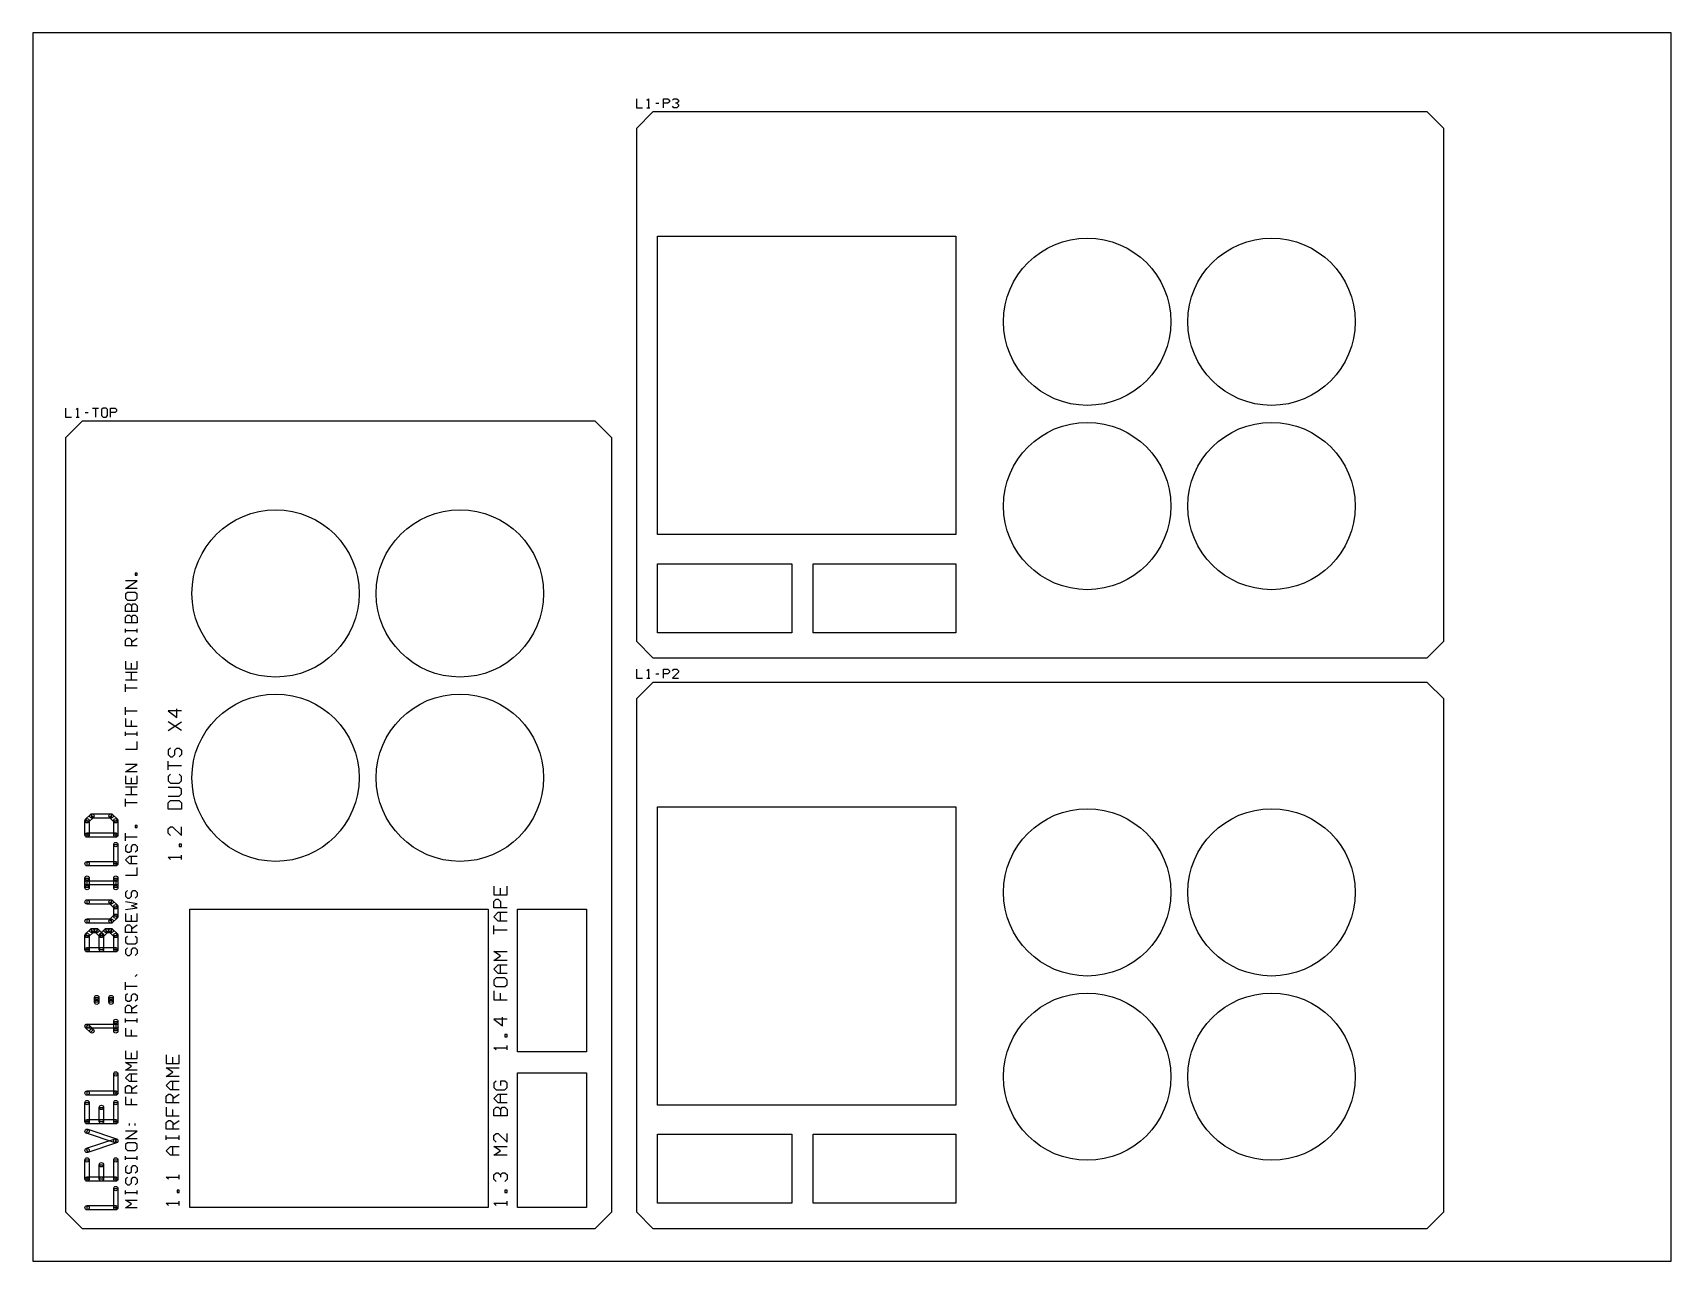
# Model space of a CAD drawing. Extents: x 0 to 400, y 0 to 300.
import ezdxf

# ---------------------------------------------------------------- set-up
doc = ezdxf.new("R2010")
doc.units = 0
for name, color, linetype in [('CUT', 1, 'CONTINUOUS'), ('ENGRAVE_VECTOR', 5, 'CONTINUOUS'), ('NOTES', 8, 'CONTINUOUS'), ('RASTER_ENGRAVE', 7, 'CONTINUOUS')]:
    doc.layers.add(name, color=color, linetype=linetype)

msp = doc.modelspace()

# ---------------------------------------------------------------- linework, layer by layer
at = {"layer": 'CUT'}
for points in [[(151.394, 147.35), (340.456, 147.35), (344.5, 151.394), (344.5, 276.656), (340.456, 280.7), (151.394, 280.7), (147.35, 276.656), (147.35, 151.394)], [(152.5, 250.35), (225.35, 250.35), (225.35, 177.5), (152.5, 177.5)], [(141.35, 12.044), (141.35, 201.106), (137.306, 205.15), (12.044, 205.15), (8, 201.106), (8, 12.044), (12.044, 8), (137.306, 8)], [(152.5, 170.35), (185.35, 170.35), (185.35, 153.5), (152.5, 153.5)], [(190.5, 170.35), (225.35, 170.35), (225.35, 153.5), (190.5, 153.5)], [(151.394, 8), (340.456, 8), (344.5, 12.044), (344.5, 137.306), (340.456, 141.35), (151.394, 141.35), (147.35, 137.306), (147.35, 12.044)], [(152.5, 111), (225.35, 111), (225.35, 38.15), (152.5, 38.15)], [(38.35, 13.15), (38.35, 86), (111.2, 86), (111.2, 13.15)], [(118.35, 51.15), (118.35, 86), (135.2, 86), (135.2, 51.15)], [(118.35, 13.15), (118.35, 46), (135.2, 46), (135.2, 13.15)], [(152.5, 31), (185.35, 31), (185.35, 14.15), (152.5, 14.15)], [(190.5, 31), (225.35, 31), (225.35, 14.15), (190.5, 14.15)]]:
    msp.add_lwpolyline(points, close=True, dxfattribs=at)
for centre in [(257.425, 229.425), (302.425, 229.425), (257.425, 184.425), (302.425, 184.425), (59.275, 163.075), (104.275, 163.075), (59.275, 118.075), (104.275, 118.075), (257.425, 90.075), (302.425, 90.075), (257.425, 45.075), (302.425, 45.075)]:
    msp.add_circle(centre, 20.425, dxfattribs=at)
at = {"layer": 'ENGRAVE_VECTOR'}
for points in [[(25.475, 167.542), (25.475, 168.008), (25.008, 168.008), (25.008, 167.542), (25.475, 167.542)], [(25.475, 164.275), (22.675, 164.275), (25.475, 166.142), (22.675, 166.142)], [(25.475, 161.942), (25.475, 162.875), (25.008, 163.342), (23.142, 163.342), (22.675, 162.875), (22.675, 161.942), (23.142, 161.475), (25.008, 161.475), (25.475, 161.942)], [(25.475, 158.675), (22.675, 158.675), (22.675, 160.075), (23.142, 160.542), (23.608, 160.542), (24.075, 160.075), (24.075, 158.675)], [(24.075, 160.075), (24.542, 160.542), (25.008, 160.542), (25.475, 160.075), (25.475, 158.675)], [(25.475, 155.875), (22.675, 155.875), (22.675, 157.275), (23.142, 157.742), (23.608, 157.742), (24.075, 157.275), (24.075, 155.875)], [(24.075, 157.275), (24.542, 157.742), (25.008, 157.742), (25.475, 157.275), (25.475, 155.875)], [(22.675, 153.542), (22.675, 154.475)], [(22.675, 154.008), (25.475, 154.008)], [(25.475, 150.275), (22.675, 150.275), (22.675, 151.675), (23.142, 152.142), (23.608, 152.142), (24.075, 151.675), (24.075, 150.275)], [(24.075, 151.208), (25.475, 152.142)], [(25.475, 153.542), (25.475, 154.475)], [(22.675, 146.542), (22.675, 144.675), (25.475, 144.675), (25.475, 146.542)], [(24.075, 144.675), (24.075, 146.075)], [(25.475, 143.742), (22.675, 143.742)], [(25.475, 141.875), (22.675, 141.875)], [(22.675, 139.075), (22.675, 140.942)], [(22.675, 140.008), (25.475, 140.008)], [(24.075, 141.875), (24.075, 143.742)], [(22.675, 133.475), (22.675, 135.342)], [(22.675, 134.408), (25.475, 134.408)], [(22.675, 132.542), (22.675, 130.675), (25.475, 130.675)], [(24.075, 130.675), (24.075, 132.075)], [(33.075, 134.375), (35.208, 132.775), (35.208, 134.908)], [(36.275, 134.375), (33.075, 134.375)], [(22.675, 128.342), (22.675, 129.275)], [(22.675, 128.808), (25.475, 128.808)], [(25.475, 128.342), (25.475, 129.275)], [(33.075, 129.575), (36.275, 131.708)], [(36.275, 129.575), (33.075, 131.708)], [(22.675, 125.075), (25.475, 125.075), (25.475, 126.942)], [(33.608, 125.308), (33.075, 124.775), (33.075, 123.708), (33.608, 123.175), (34.142, 123.175), (34.675, 123.708), (34.675, 124.775), (35.208, 125.308), (35.742, 125.308), (36.275, 124.775), (36.275, 123.708), (35.742, 123.175)], [(25.475, 119.475), (22.675, 119.475), (25.475, 121.342), (22.675, 121.342)], [(33.075, 119.975), (33.075, 122.108)], [(33.075, 121.042), (36.275, 121.042)], [(22.675, 118.542), (22.675, 116.675), (25.475, 116.675), (25.475, 118.542)], [(24.075, 116.675), (24.075, 118.075)], [(33.608, 118.908), (33.075, 118.375), (33.075, 117.308), (33.608, 116.775), (35.742, 116.775), (36.275, 117.308), (36.275, 118.375), (35.742, 118.908)], [(25.475, 115.742), (22.675, 115.742)], [(25.475, 113.875), (22.675, 113.875)], [(22.675, 111.075), (22.675, 112.942)], [(22.675, 112.008), (25.475, 112.008)], [(24.075, 113.875), (24.075, 115.742)], [(33.075, 113.575), (35.742, 113.575), (36.275, 114.108), (36.275, 115.175), (35.742, 115.708), (33.075, 115.708)], [(36.275, 110.375), (33.075, 110.375), (33.075, 111.975), (33.608, 112.508), (35.742, 112.508), (36.275, 111.975), (36.275, 110.375)], [(22.675, 102.675), (22.675, 104.542)], [(25.475, 105.942), (25.475, 106.408), (25.008, 106.408), (25.008, 105.942), (25.475, 105.942)], [(33.608, 103.975), (33.075, 104.508), (33.075, 105.575), (33.608, 106.108), (34.142, 106.108), (36.275, 103.975), (36.275, 106.108)], [(22.675, 103.608), (25.475, 103.608)], [(23.142, 101.742), (22.675, 101.275), (22.675, 100.342), (23.142, 99.875), (23.608, 99.875), (24.075, 100.342), (24.075, 101.275), (24.542, 101.742), (25.008, 101.742), (25.475, 101.275), (25.475, 100.342), (25.008, 99.875)], [(36.275, 101.308), (36.275, 101.842), (35.742, 101.842), (35.742, 101.308), (36.275, 101.308)], [(25.475, 97.075), (23.608, 97.075), (22.675, 98.008), (23.608, 98.942), (25.475, 98.942)], [(22.675, 94.275), (25.475, 94.275), (25.475, 96.142)], [(24.075, 97.075), (24.075, 98.942)], [(33.608, 98.108), (33.075, 98.642), (36.275, 98.642)], [(36.275, 98.108), (36.275, 99.175)], [(23.142, 90.542), (22.675, 90.075), (22.675, 89.142), (23.142, 88.675), (23.608, 88.675), (24.075, 89.142), (24.075, 90.075), (24.542, 90.542), (25.008, 90.542), (25.475, 90.075), (25.475, 89.142), (25.008, 88.675)], [(112.575, 91.608), (112.575, 89.475), (115.775, 89.475), (115.775, 91.608)], [(115.775, 86.275), (112.575, 86.275), (112.575, 87.875), (113.108, 88.408), (113.642, 88.408), (114.175, 87.875), (114.175, 86.275)], [(114.175, 89.475), (114.175, 91.075)], [(22.675, 85.875), (25.475, 86.342), (24.075, 86.808), (25.475, 87.275), (22.675, 87.742)], [(22.675, 84.942), (22.675, 83.075), (25.475, 83.075), (25.475, 84.942)], [(24.075, 83.075), (24.075, 84.475)], [(115.775, 83.075), (113.642, 83.075), (112.575, 84.142), (113.642, 85.208), (115.775, 85.208)], [(114.175, 83.075), (114.175, 85.208)], [(25.475, 80.275), (22.675, 80.275), (22.675, 81.675), (23.142, 82.142), (23.608, 82.142), (24.075, 81.675), (24.075, 80.275)], [(24.075, 81.208), (25.475, 82.142)], [(112.575, 79.875), (112.575, 82.008)], [(112.575, 80.942), (115.775, 80.942)], [(23.142, 79.342), (22.675, 78.875), (22.675, 77.942), (23.142, 77.475), (25.008, 77.475), (25.475, 77.942), (25.475, 78.875), (25.008, 79.342)], [(23.142, 76.542), (22.675, 76.075), (22.675, 75.142), (23.142, 74.675), (23.608, 74.675), (24.075, 75.142), (24.075, 76.075), (24.542, 76.542), (25.008, 76.542), (25.475, 76.075), (25.475, 75.142), (25.008, 74.675)], [(115.775, 73.475), (112.575, 73.475), (114.175, 74.542), (112.575, 75.608), (115.775, 75.608)], [(115.775, 70.275), (113.642, 70.275), (112.575, 71.342), (113.642, 72.408), (115.775, 72.408)], [(114.175, 70.275), (114.175, 72.408)], [(22.675, 66.275), (22.675, 68.142)], [(25.475, 70.008), (25.008, 69.542)], [(115.775, 67.608), (115.775, 68.675), (115.242, 69.208), (113.108, 69.208), (112.575, 68.675), (112.575, 67.608), (113.108, 67.075), (115.242, 67.075), (115.775, 67.608)], [(22.675, 67.208), (25.475, 67.208)], [(23.142, 65.342), (22.675, 64.875), (22.675, 63.942), (23.142, 63.475), (23.608, 63.475), (24.075, 63.942), (24.075, 64.875), (24.542, 65.342), (25.008, 65.342), (25.475, 64.875), (25.475, 63.942), (25.008, 63.475)], [(112.575, 66.008), (112.575, 63.875), (115.775, 63.875)], [(114.175, 63.875), (114.175, 65.475)], [(25.475, 60.675), (22.675, 60.675), (22.675, 62.075), (23.142, 62.542), (23.608, 62.542), (24.075, 62.075), (24.075, 60.675)], [(24.075, 61.608), (25.475, 62.542)], [(22.675, 58.342), (22.675, 59.275)], [(22.675, 58.808), (25.475, 58.808)], [(22.675, 56.942), (22.675, 55.075), (25.475, 55.075)], [(24.075, 55.075), (24.075, 56.475)], [(25.475, 58.342), (25.475, 59.275)], [(112.575, 59.075), (114.708, 57.475), (114.708, 59.608)], [(115.775, 59.075), (112.575, 59.075)], [(113.108, 51.608), (112.575, 52.142), (115.775, 52.142)], [(115.775, 54.808), (115.775, 55.342), (115.242, 55.342), (115.242, 54.808), (115.775, 54.808)], [(115.775, 51.608), (115.775, 52.675)], [(22.675, 51.342), (22.675, 49.475), (25.475, 49.475), (25.475, 51.342)], [(25.475, 46.675), (22.675, 46.675), (24.075, 47.608), (22.675, 48.542), (25.475, 48.542)], [(24.075, 49.475), (24.075, 50.875)], [(32.575, 50.408), (32.575, 48.275), (35.775, 48.275), (35.775, 50.408)], [(34.175, 48.275), (34.175, 49.875)], [(25.475, 43.875), (23.608, 43.875), (22.675, 44.808), (23.608, 45.742), (25.475, 45.742)], [(24.075, 43.875), (24.075, 45.742)], [(35.775, 45.075), (32.575, 45.075), (34.175, 46.142), (32.575, 47.208), (35.775, 47.208)], [(35.775, 41.875), (33.642, 41.875), (32.575, 42.942), (33.642, 44.008), (35.775, 44.008)], [(34.175, 41.875), (34.175, 44.008)], [(113.108, 44.008), (112.575, 43.475), (112.575, 42.408), (113.108, 41.875), (115.242, 41.875), (115.775, 42.408), (115.775, 43.475), (115.242, 44.008), (114.175, 44.008), (114.175, 42.942)], [(25.475, 41.075), (22.675, 41.075), (22.675, 42.475), (23.142, 42.942), (23.608, 42.942), (24.075, 42.475), (24.075, 41.075)], [(22.675, 40.142), (22.675, 38.275), (25.475, 38.275)], [(24.075, 42.008), (25.475, 42.942)], [(35.775, 38.675), (32.575, 38.675), (32.575, 40.275), (33.108, 40.808), (33.642, 40.808), (34.175, 40.275), (34.175, 38.675)], [(34.175, 39.742), (35.775, 40.808)], [(115.775, 38.675), (113.642, 38.675), (112.575, 39.742), (113.642, 40.808), (115.775, 40.808)], [(114.175, 38.675), (114.175, 40.808)], [(24.075, 38.275), (24.075, 39.675)], [(32.575, 37.608), (32.575, 35.475), (35.775, 35.475)], [(34.175, 35.475), (34.175, 37.075)], [(115.775, 35.475), (112.575, 35.475), (112.575, 37.075), (113.108, 37.608), (113.642, 37.608), (114.175, 37.075), (114.175, 35.475)], [(114.175, 37.075), (114.708, 37.608), (115.242, 37.608), (115.775, 37.075), (115.775, 35.475)], [(23.608, 33.142), (23.608, 33.608)], [(25.008, 33.142), (25.008, 33.608)], [(35.775, 32.275), (32.575, 32.275), (32.575, 33.875), (33.108, 34.408), (33.642, 34.408), (34.175, 33.875), (34.175, 32.275)], [(34.175, 33.342), (35.775, 34.408)], [(25.475, 29.875), (22.675, 29.875), (25.475, 31.742), (22.675, 31.742)], [(25.475, 27.542), (25.475, 28.475), (25.008, 28.942), (23.142, 28.942), (22.675, 28.475), (22.675, 27.542), (23.142, 27.075), (25.008, 27.075), (25.475, 27.542)], [(32.575, 29.608), (32.575, 30.675)], [(32.575, 30.142), (35.775, 30.142)], [(35.775, 25.875), (33.642, 25.875), (32.575, 26.942), (33.642, 28.008), (35.775, 28.008)], [(34.175, 25.875), (34.175, 28.008)], [(35.775, 29.608), (35.775, 30.675)], [(113.108, 29.075), (112.575, 29.608), (112.575, 30.675), (113.108, 31.208), (113.642, 31.208), (115.775, 29.075), (115.775, 31.208)], [(115.775, 25.875), (112.575, 25.875), (114.175, 26.942), (112.575, 28.008), (115.775, 28.008)], [(22.675, 24.742), (22.675, 25.675)], [(22.675, 25.208), (25.475, 25.208)], [(25.475, 24.742), (25.475, 25.675)], [(23.142, 23.342), (22.675, 22.875), (22.675, 21.942), (23.142, 21.475), (23.608, 21.475), (24.075, 21.942), (24.075, 22.875), (24.542, 23.342), (25.008, 23.342), (25.475, 22.875), (25.475, 21.942), (25.008, 21.475)], [(23.142, 20.542), (22.675, 20.075), (22.675, 19.142), (23.142, 18.675), (23.608, 18.675), (24.075, 19.142), (24.075, 20.075), (24.542, 20.542), (25.008, 20.542), (25.475, 20.075), (25.475, 19.142), (25.008, 18.675)], [(33.108, 20.008), (32.575, 20.542), (35.775, 20.542)], [(35.775, 20.008), (35.775, 21.075)], [(113.108, 19.475), (112.575, 20.008), (112.575, 21.075), (113.108, 21.608), (113.642, 21.608), (114.175, 21.075), (114.175, 20.542)], [(114.175, 21.075), (114.708, 21.608), (115.242, 21.608), (115.775, 21.075), (115.775, 20.008), (115.242, 19.475)], [(22.675, 16.342), (22.675, 17.275)], [(22.675, 16.808), (25.475, 16.808)], [(25.475, 16.342), (25.475, 17.275)], [(35.775, 16.808), (35.775, 17.342), (35.242, 17.342), (35.242, 16.808), (35.775, 16.808)], [(115.775, 16.808), (115.775, 17.342), (115.242, 17.342), (115.242, 16.808), (115.775, 16.808)], [(25.475, 13.075), (22.675, 13.075), (24.075, 14.008), (22.675, 14.942), (25.475, 14.942)], [(33.108, 13.608), (32.575, 14.142), (35.775, 14.142)], [(35.775, 13.608), (35.775, 14.675)], [(113.108, 13.608), (112.575, 14.142), (115.775, 14.142)], [(115.775, 13.608), (115.775, 14.675)]]:
    msp.add_lwpolyline(points, dxfattribs=at)
at = {"layer": 'NOTES'}
msp.add_lwpolyline([(0, 0), (400, 0), (400, 300), (0, 300)], close=True, dxfattribs=at)
for points in [[(147.35, 283.9), (147.35, 281.7), (148.817, 281.7)], [(149.917, 283.533), (150.283, 283.9), (150.283, 281.7)], [(149.917, 281.7), (150.65, 281.7)], [(152.117, 282.8), (152.85, 282.8)], [(153.95, 281.7), (153.95, 283.9), (155.05, 283.9), (155.417, 283.533), (155.417, 283.167), (155.05, 282.8), (153.95, 282.8)], [(156.15, 283.533), (156.517, 283.9), (157.25, 283.9), (157.617, 283.533), (157.617, 283.167), (157.25, 282.8), (156.883, 282.8)], [(157.25, 282.8), (157.617, 282.433), (157.617, 282.067), (157.25, 281.7), (156.517, 281.7), (156.15, 282.067)], [(8, 208.35), (8, 206.15), (9.467, 206.15)], [(10.567, 207.983), (10.933, 208.35), (10.933, 206.15)], [(14.6, 208.35), (16.067, 208.35)], [(15.333, 208.35), (15.333, 206.15)], [(17.167, 206.15), (17.9, 206.15), (18.267, 206.517), (18.267, 207.983), (17.9, 208.35), (17.167, 208.35), (16.8, 207.983), (16.8, 206.517), (17.167, 206.15)], [(19, 206.15), (19, 208.35), (20.1, 208.35), (20.467, 207.983), (20.467, 207.617), (20.1, 207.25), (19, 207.25)], [(10.567, 206.15), (11.3, 206.15)], [(12.767, 207.25), (13.5, 207.25)], [(147.35, 144.55), (147.35, 142.35), (148.817, 142.35)], [(149.917, 144.183), (150.283, 144.55), (150.283, 142.35)], [(153.95, 142.35), (153.95, 144.55), (155.05, 144.55), (155.417, 144.183), (155.417, 143.817), (155.05, 143.45), (153.95, 143.45)], [(156.15, 144.183), (156.517, 144.55), (157.25, 144.55), (157.617, 144.183), (157.617, 143.817), (156.15, 142.35), (157.617, 142.35)], [(149.917, 142.35), (150.65, 142.35)], [(152.117, 143.45), (152.85, 143.45)]]:
    msp.add_lwpolyline(points, dxfattribs=at)
at = {"layer": 'RASTER_ENGRAVE'}
for points in [[(12.904, 107.946), (14.07, 109.113), (14.813, 108.37), (13.646, 107.204)], [(14.442, 109.267), (19.108, 109.267), (19.108, 108.217), (14.442, 108.217)], [(19.48, 109.113), (20.646, 107.946), (19.904, 107.204), (18.737, 108.37)], [(12.75, 104.075), (12.75, 107.575), (13.8, 107.575), (13.8, 104.075)], [(20.275, 103.55), (13.275, 103.55), (13.275, 104.6), (20.275, 104.6)], [(20.8, 107.575), (20.8, 104.075), (19.75, 104.075), (19.75, 107.575)], [(19.75, 97.075), (19.75, 101.742), (20.8, 101.742), (20.8, 97.075)], [(13.275, 97.6), (20.275, 97.6), (20.275, 96.55), (13.275, 96.55)], [(12.75, 91.242), (12.75, 93.575), (13.8, 93.575), (13.8, 91.242)], [(13.275, 92.933), (20.275, 92.933), (20.275, 91.883), (13.275, 91.883)], [(19.75, 91.242), (19.75, 93.575), (20.8, 93.575), (20.8, 91.242)], [(19.108, 87.217), (13.275, 87.217), (13.275, 88.267), (19.108, 88.267)], [(19.904, 86.204), (18.737, 87.37), (19.48, 88.113), (20.646, 86.946)], [(18.737, 83.446), (19.904, 84.613), (20.646, 83.87), (19.48, 82.704)], [(19.75, 84.242), (19.75, 86.575), (20.8, 86.575), (20.8, 84.242)], [(12.904, 79.946), (14.07, 81.113), (14.813, 80.37), (13.646, 79.204)], [(13.275, 83.6), (19.108, 83.6), (19.108, 82.55), (13.275, 82.55)], [(14.442, 81.267), (15.608, 81.267), (15.608, 80.217), (14.442, 80.217)], [(15.98, 81.113), (17.146, 79.946), (16.404, 79.204), (15.237, 80.37)], [(16.404, 79.946), (17.57, 81.113), (18.313, 80.37), (17.146, 79.204)], [(17.942, 81.267), (19.108, 81.267), (19.108, 80.217), (17.942, 80.217)], [(19.48, 81.113), (20.646, 79.946), (19.904, 79.204), (18.737, 80.37)], [(12.75, 76.075), (12.75, 79.575), (13.8, 79.575), (13.8, 76.075)], [(20.275, 75.55), (13.275, 75.55), (13.275, 76.6), (20.275, 76.6)], [(17.3, 79.575), (17.3, 76.075), (16.25, 76.075), (16.25, 79.575)], [(20.8, 79.575), (20.8, 76.075), (19.75, 76.075), (19.75, 79.575)], [(15.083, 63.242), (15.083, 64.408), (16.133, 64.408), (16.133, 63.242)], [(18.583, 63.242), (18.583, 64.408), (19.633, 64.408), (19.633, 63.242)], [(14.07, 55.87), (12.904, 57.037), (13.646, 57.78), (14.813, 56.613)], [(13.275, 57.933), (20.275, 57.933), (20.275, 56.883), (13.275, 56.883)], [(19.75, 56.242), (19.75, 58.575), (20.8, 58.575), (20.8, 56.242)], [(19.75, 41.075), (19.75, 45.742), (20.8, 45.742), (20.8, 41.075)], [(13.275, 41.6), (20.275, 41.6), (20.275, 40.55), (13.275, 40.55)], [(13.8, 38.742), (13.8, 34.075), (12.75, 34.075), (12.75, 38.742)], [(16.25, 34.075), (16.25, 37.575), (17.3, 37.575), (17.3, 34.075)], [(19.75, 34.075), (19.75, 38.742), (20.8, 38.742), (20.8, 34.075)], [(20.109, 28.91), (13.109, 31.244), (13.441, 32.24), (20.441, 29.906)], [(13.275, 34.6), (20.275, 34.6), (20.275, 33.55), (13.275, 33.55)], [(13.109, 27.573), (20.109, 29.906), (20.441, 28.91), (13.441, 26.577)], [(13.8, 24.742), (13.8, 20.075), (12.75, 20.075), (12.75, 24.742)], [(19.75, 20.075), (19.75, 24.742), (20.8, 24.742), (20.8, 20.075)], [(13.275, 20.6), (20.275, 20.6), (20.275, 19.55), (13.275, 19.55)], [(16.25, 20.075), (16.25, 23.575), (17.3, 23.575), (17.3, 20.075)], [(19.75, 13.075), (19.75, 17.742), (20.8, 17.742), (20.8, 13.075)], [(13.275, 13.6), (20.275, 13.6), (20.275, 12.55), (13.275, 12.55)]]:
    msp.add_lwpolyline(points, close=True, dxfattribs=at)
for centre in [(13.275, 107.575), (14.442, 108.742), (19.108, 108.742), (20.275, 107.575), (13.275, 104.075), (20.275, 104.075), (20.275, 104.075), (20.275, 101.742), (13.275, 97.075), (20.275, 97.075), (13.275, 93.575), (13.275, 92.408), (20.275, 93.575), (20.275, 92.408), (13.275, 91.242), (13.275, 87.742), (19.108, 87.742), (20.275, 91.242), (20.275, 86.575), (20.275, 84.242), (13.275, 83.075), (13.275, 79.575), (14.442, 80.742), (15.608, 80.742), (16.775, 79.575), (16.775, 79.575), (17.942, 80.742), (19.108, 83.075), (19.108, 80.742), (20.275, 79.575), (13.275, 76.075), (16.775, 76.075), (20.275, 76.075), (20.275, 76.075), (15.608, 64.408), (19.108, 64.408), (15.608, 63.242), (19.108, 63.242), (13.275, 57.408), (14.442, 56.242), (20.275, 58.575), (20.275, 57.408), (20.275, 56.242), (20.275, 45.742), (13.275, 41.075), (20.275, 41.075), (13.275, 38.742), (16.775, 37.575), (20.275, 38.742), (13.275, 34.075), (13.275, 31.742), (16.775, 34.075), (20.275, 34.075), (20.275, 29.408), (13.275, 27.075), (13.275, 24.742), (16.775, 23.575), (20.275, 24.742), (13.275, 20.075), (16.775, 20.075), (20.275, 20.075), (20.275, 17.742), (13.275, 13.075), (20.275, 13.075)]:
    msp.add_circle(centre, 0.525, dxfattribs=at)

doc.saveas('drawing.dxf')
